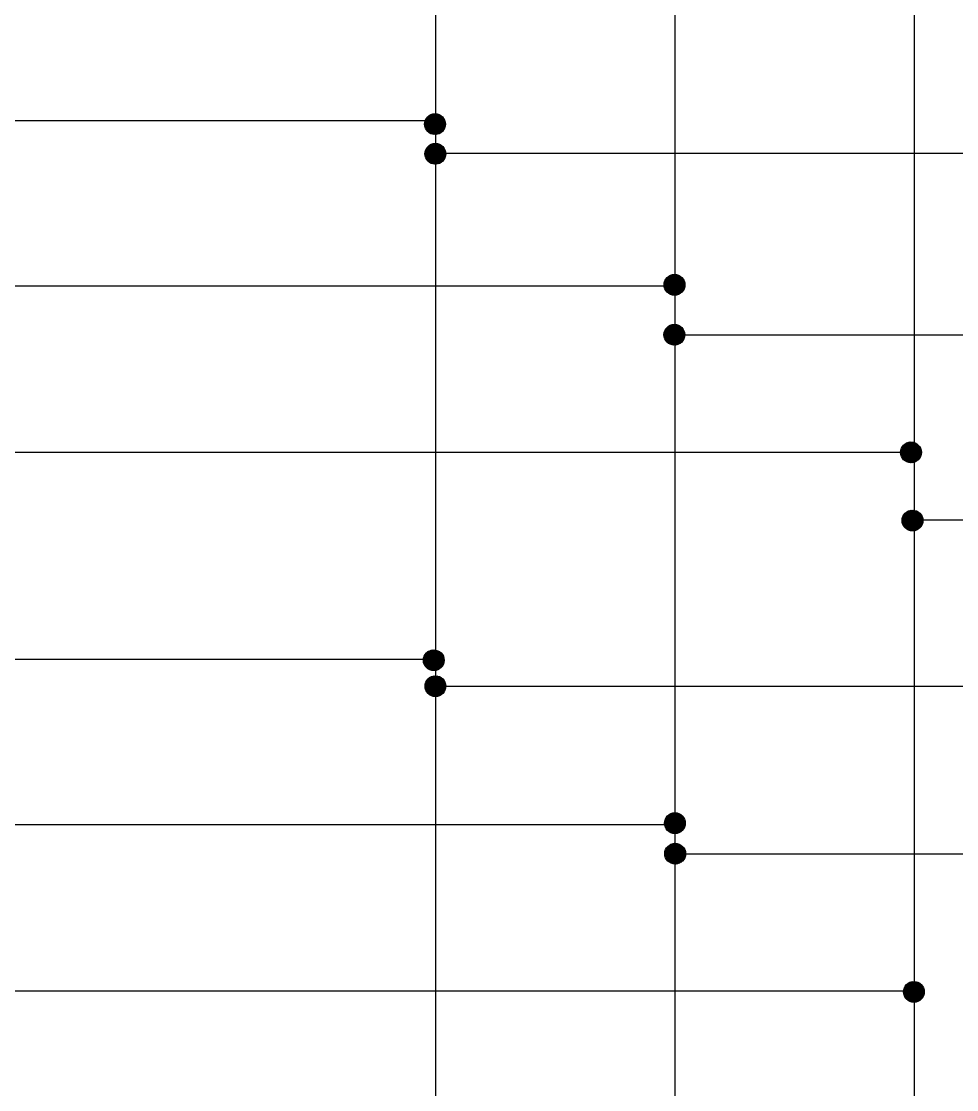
# Model space of a CAD drawing. Extents: x -4780 to 4154, y -1673 to 3208.
# Drawn here: x 2849.2 to 3025.1, y 2249.7 to 2450.5 of the extents above; entities that cross this region are included whole.
import ezdxf

# ---------------------------------------------------------------- set-up
doc = ezdxf.new("R2010")
doc.units = 0
doc.header["$MEASUREMENT"] = 0

msp = doc.modelspace()

# ---------------------------------------------------------------- hatches: boundary and pattern name
h = msp.add_hatch()
h.set_pattern_fill('ANSI31', color=256)
h.set_pattern_definition([(45, (-79.05229, 2378.31824), (-0.0883883476, 0.0883883476), [])])
h.paths.add_polyline_path([(2925.074, 2431.214, 1), (2928.981, 2431.214, 1)])
h = msp.add_hatch()
h.set_pattern_fill('ANSI31', color=256)
h.set_pattern_definition([(45, (-78.99203, 2372.74108), (-0.0883883476, 0.0883883476), [])])
h.paths.add_polyline_path([(2925.134, 2425.637, 1), (2929.041, 2425.637, 1)])
h = msp.add_hatch()
h.set_pattern_fill('ANSI31', color=256)
h.set_pattern_definition([(45, (-34.01357, 2348.10689), (-0.0883883476, 0.0883883476), [])])
h.paths.add_polyline_path([(2970.113, 2401.002, 1), (2974.02, 2401.002, 1)])
h = msp.add_hatch()
h.set_pattern_fill('ANSI31', color=256)
h.set_pattern_definition([(45, (-34.03653, 2338.72435), (-0.0883883476, 0.0883883476), [])])
h.paths.add_polyline_path([(2970.09, 2391.62, 1), (2973.997, 2391.62, 1)])
h = msp.add_hatch()
h.set_pattern_fill('ANSI31', color=256)
h.set_pattern_definition([(45, (10.46561, 2316.60963), (-0.0883883476, 0.0883883476), [])])
h.paths.add_polyline_path([(3014.592, 2369.505, 1), (3018.499, 2369.505, 1)])
h = msp.add_hatch()
h.set_pattern_fill('ANSI31', color=256)
h.set_pattern_definition([(45, (10.75255, 2303.79164), (-0.0883883476, 0.0883883476), [])])
h.paths.add_polyline_path([(3014.879, 2356.687, 1), (3018.786, 2356.687, 1)])
h = msp.add_hatch()
h.set_pattern_fill('ANSI31', color=256)
h.set_pattern_definition([(45, (-79.29045, 2277.52498), (-0.0883883476, 0.0883883476), [])])
h.paths.add_polyline_path([(2924.836, 2330.421, 1), (2928.743, 2330.421, 1)])
h = msp.add_hatch()
h.set_pattern_fill('ANSI31', color=256)
h.set_pattern_definition([(45, (-78.98342, 2272.64873), (-0.0883883476, 0.0883883476), [])])
h.paths.add_polyline_path([(2925.143, 2325.544, 1), (2929.05, 2325.544, 1)])
h = msp.add_hatch()
h.set_pattern_fill('ANSI31', color=256)
h.set_pattern_definition([(45, (-33.93036, 2246.89465), (-0.0883883476, 0.0883883476), [])])
h.paths.add_polyline_path([(2970.196, 2299.79, 1), (2974.103, 2299.79, 1)])
h = msp.add_hatch()
h.set_pattern_fill('ANSI31', color=256)
h.set_pattern_definition([(45, (-33.88799, 2241.15607), (-0.0883883476, 0.0883883476), [])])
h.paths.add_polyline_path([(2970.238, 2294.052, 1), (2974.145, 2294.052, 1)])
h = msp.add_hatch()
h.set_pattern_fill('ANSI31', color=256)
h.set_pattern_definition([(45, (11.02228, 2215.17452), (-0.0883883476, 0.0883883476), [])])
h.paths.add_polyline_path([(3015.148, 2268.07, 1), (3019.056, 2268.07, 1)])

# ---------------------------------------------------------------- linework, layer by layer
for p, q in [((2927.124, 2731.507), (2927.124, 1902.965)), ((2972.124, 2731.507), (2972.124, 1906.267)), ((3017.124, 2731.507), (3017.124, 1905.689)), ((2835.292, 2431.916), (2927.124, 2431.916)), ((3107.393, 2425.667), (2927.124, 2425.667)), ((2835.639, 2400.838), (2972.124, 2400.838)), ((3107.044, 2391.526), (2972.124, 2391.526)), ((2835.639, 2369.561), (3017.124, 2369.561)), ((3106.94, 2356.967), (3017.124, 2356.759)), ((2835.573, 2330.635), (2927.124, 2330.635)), ((3106.592, 2325.481), (2927.124, 2325.481)), ((2835.92, 2299.557), (2972.124, 2299.557)), ((3106.55, 2293.969), (2972.166, 2293.969)), ((2835.92, 2268.28), (3017.124, 2268.28))]:
    msp.add_line(p, q)
for centre in [(2927.027, 2431.214), (2927.088, 2425.637), (2972.066, 2401.002), (2972.043, 2391.62), (3016.545, 2369.505), (3016.832, 2356.687), (2926.789, 2330.421), (2927.096, 2325.544), (2972.149, 2299.79), (2972.192, 2294.052), (3017.102, 2268.07)]:
    msp.add_circle(centre, 1.954)

doc.saveas('drawing.dxf')
